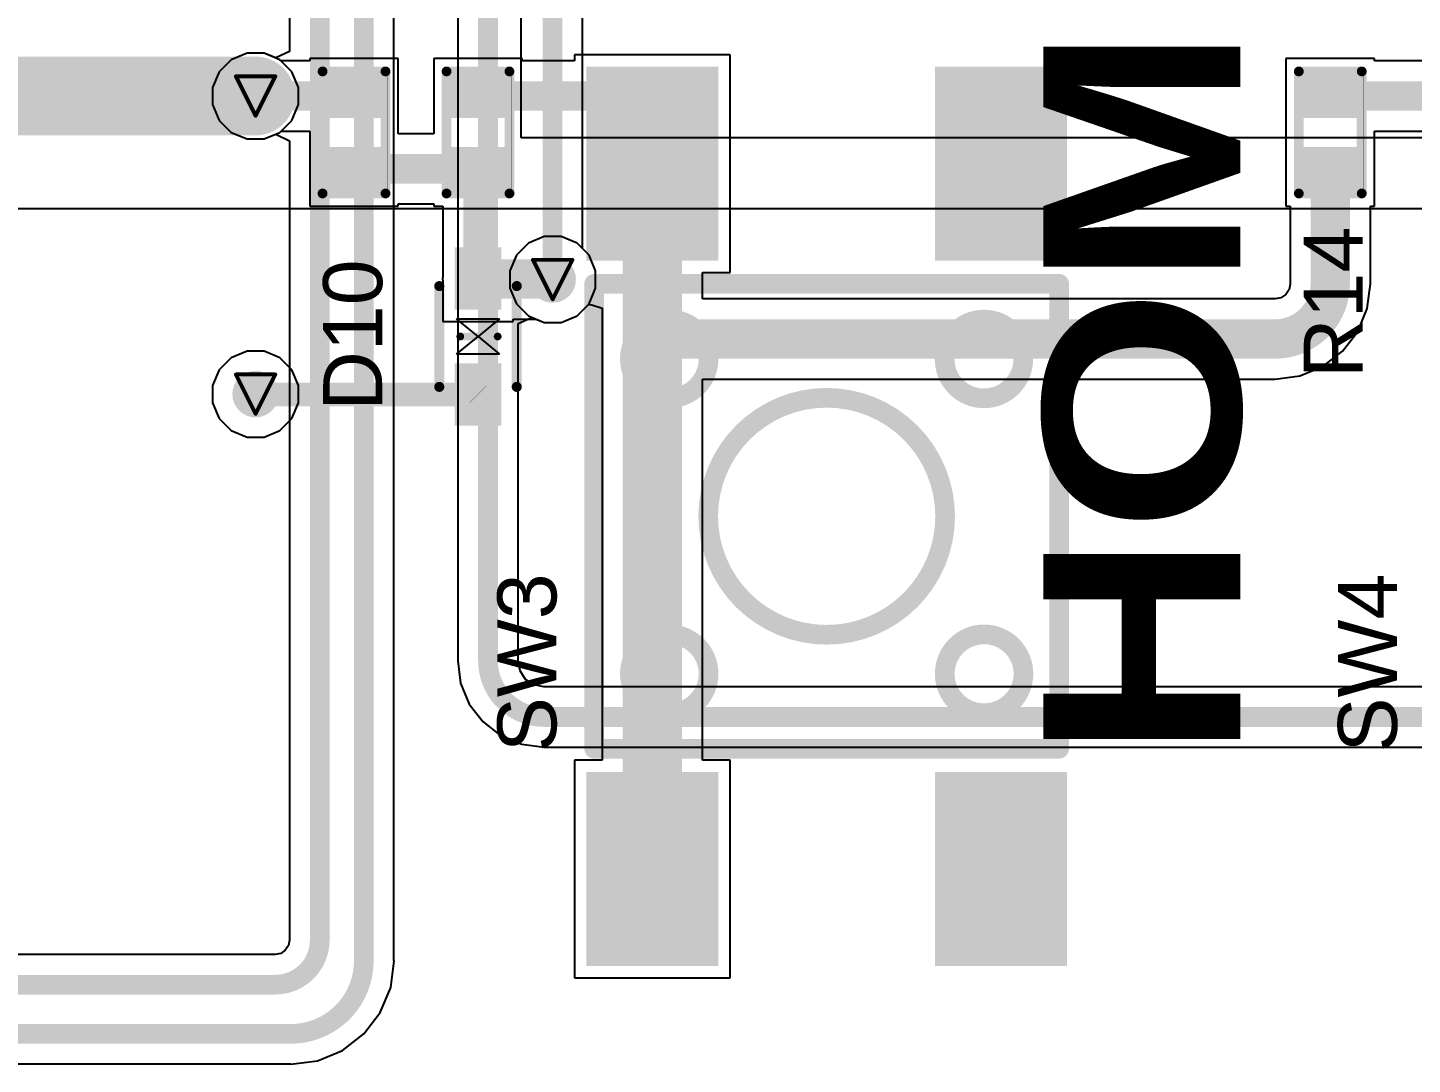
# Model space of a CAD drawing. Header units: inches. Extents: x 0 to 5359, y 0 to 5098.
# Drawn here: x 38.59 to 56.46, y 15.23 to 28.6 of the extents above; entities that cross this region are included whole.
import ezdxf

# ---------------------------------------------------------------- set-up
doc = ezdxf.new("R2010")
doc.units = ezdxf.units.IN
for name, color, linetype in [('Bottom Layer', 5, 'Continuous'), ('Drill Drawing', 1, 'Continuous'), ('Layer 1', 16, 'Continuous'), ('Layer 2', 76, 'Continuous'), ('Top Layer', 1, 'Continuous'), ('Top Overlay', 2, 'Continuous'), ('Top Paste', 8, 'Continuous'), ('Top Solder', 216, 'Continuous'), ('Via Holes', 16, 'Continuous')]:
    doc.layers.add(name, color=color, linetype=linetype)
doc.styles.add('Arial', font='', dxfattribs={"height": 0.2})
doc.styles.add('Arial Black_Bold', font='', dxfattribs={"height": 0.2})
doc.styles.get('Arial').set_extended_font_data('Arial')
doc.styles.get('Arial Black_Bold').set_extended_font_data('Arial Black', bold=True)

# ---------------------------------------------------------------- blocks, each defined once
blk = doc.blocks.new('TS_1002S_12026C_83')
at = {"layer": 'Top Layer'}
for points in [[(-5.7, 3), (-3.4, 3), (-3.4, 1.5), (-5.7, 1.5)], [(3.4, 3), (5.7, 3), (5.7, 1.5), (3.4, 1.5)], [(-5.7, -1.5), (-3.4, -1.5), (-3.4, -3), (-5.7, -3)], [(3.4, -1.5), (5.7, -1.5), (5.7, -3), (3.4, -3)]]:
    blk.add_hatch(color=1, dxfattribs=at).paths.add_polyline_path(points)
at = {"layer": 'Top Paste'}
for points in [[(-5.7, 3), (-3.4, 3), (-3.4, 1.5), (-5.7, 1.5)], [(3.4, 3), (5.7, 3), (5.7, 1.5), (3.4, 1.5)], [(-5.7, -1.5), (-3.4, -1.5), (-3.4, -3), (-5.7, -3)], [(3.4, -1.5), (5.7, -1.5), (5.7, -3), (3.4, -3)]]:
    blk.add_hatch(color=8, dxfattribs=at).paths.add_polyline_path(points)
at = {"layer": 'Top Solder'}
for points in [[(-5.801, 3.102), (-3.298, 3.102), (-3.298, 1.398), (-5.801, 1.398)], [(3.298, 3.101), (5.801, 3.101), (5.801, 1.398), (3.298, 1.398)], [(-5.801, -1.398), (-3.298, -1.398), (-3.298, -3.102), (-5.801, -3.102)], [(3.298, -1.398), (5.801, -1.398), (5.801, -3.102), (3.298, -3.102)]]:
    blk.add_hatch(color=216, dxfattribs=at).paths.add_polyline_path(points)
at = {"layer": 'Top Overlay'}
for points in [[(3, 3, 0.254, 0.254, 0), (-3, 3, 0.254, 0.254, 0)], [(-3, -3, 0.254, 0.254, 0), (-3, 3, 0.254, 0.254, 0)], [(3, -3, 0.254, 0.254, 0), (3, 3, 0.254, 0.254, 0)], [(3, -3, 0.254, 0.254, 0), (-3, -3, 0.254, 0.254, 0)]]:
    blk.add_lwpolyline(points, format="xyseb", dxfattribs=at)
for points in [[(-3.063, 3, 0.127, 0.127, 1), (-2.936, 3, 0.127, 0.127, 1)], [(-3.063, 3, 0.127, 0.127, 1), (-2.936, 3, 0.127, 0.127, 1)], [(2.936, 3, 0.127, 0.127, 1), (3.063, 3, 0.127, 0.127, 1)], [(2.936, 3, 0.127, 0.127, 1), (3.063, 3, 0.127, 0.127, 1)], [(-1.522, 2.03, 0.254, 0.254, 1), (-2.538, 2.03, 0.254, 0.254, 1)], [(2.54, 2.032, 0.254, 0.254, 1), (1.524, 2.032, 0.254, 0.254, 1)], [(-2.601, 2.03, 0.127, 0.127, 1), (-2.474, 2.03, 0.127, 0.127, 1)], [(-1.585, 2.03, 0.127, 0.127, 1), (-1.458, 2.03, 0.127, 0.127, 1)], [(1.46, 2.032, 0.127, 0.127, 1), (1.587, 2.032, 0.127, 0.127, 1)], [(2.476, 2.032, 0.127, 0.127, 1), (2.603, 2.032, 0.127, 0.127, 1)], [(1.529, 0, 0.254, 0.254, 1), (-1.529, 0, 0.254, 0.254, 1)], [(-1.593, 0, 0.127, 0.127, 1), (-1.466, 0, 0.127, 0.127, 1)], [(1.466, 0, 0.127, 0.127, 1), (1.593, 0, 0.127, 0.127, 1)], [(-1.524, -2.032, 0.254, 0.254, 1), (-2.54, -2.032, 0.254, 0.254, 1)], [(2.54, -2.032, 0.254, 0.254, 1), (1.524, -2.032, 0.254, 0.254, 1)], [(-2.603, -2.032, 0.127, 0.127, 1), (-2.477, -2.032, 0.127, 0.127, 1)], [(-1.587, -2.032, 0.127, 0.127, 1), (-1.46, -2.032, 0.127, 0.127, 1)], [(1.46, -2.032, 0.127, 0.127, 1), (1.587, -2.032, 0.127, 0.127, 1)], [(2.476, -2.032, 0.127, 0.127, 1), (2.603, -2.032, 0.127, 0.127, 1)], [(-3.063, -3, 0.127, 0.127, 1), (-2.936, -3, 0.127, 0.127, 1)], [(-3.063, -3, 0.127, 0.127, 1), (-2.936, -3, 0.127, 0.127, 1)], [(2.936, -3, 0.127, 0.127, 1), (3.063, -3, 0.127, 0.127, 1)], [(2.936, -3, 0.127, 0.127, 1), (3.063, -3, 0.127, 0.127, 1)]]:
    blk.add_lwpolyline(points, format="xyseb", close=True, dxfattribs=at)
blk = doc.blocks.new('R___0402_185')
at = {"layer": 'Top Layer'}
for points in [[(-0.699, -0.318), (-0.699, 0.318), (-0.241, 0.318), (-0.241, -0.318)], [(0.241, -0.318), (0.241, 0.318), (0.699, 0.318), (0.699, -0.318)]]:
    blk.add_hatch(color=1, dxfattribs=at).paths.add_polyline_path(points)
at = {"layer": 'Top Paste'}
for points in [[(-0.699, -0.318), (-0.699, 0.318), (-0.241, 0.318), (-0.241, -0.318)], [(0.241, -0.318), (0.241, 0.318), (0.699, 0.318), (0.699, -0.318)]]:
    blk.add_hatch(color=8, dxfattribs=at).paths.add_polyline_path(points)
at = {"layer": 'Top Solder'}
for points in [[(-0.754, -0.373), (-0.754, 0.373), (-0.186, 0.373), (-0.186, -0.373)], [(0.186, -0.373), (0.186, 0.373), (0.754, 0.373), (0.754, -0.373)]]:
    blk.add_hatch(color=216, dxfattribs=at).paths.add_polyline_path(points)
at = {"layer": 'Top Overlay'}
for points in [[(-0.787, 0.406, 0.127, 0.127, 0), (0.787, 0.406, 0.127, 0.127, 0)], [(-0.787, 0.406, 0.127, 0.127, 0), (-0.787, -0.406, 0.127, 0.127, 0)], [(0.787, 0.406, 0.127, 0.127, 0), (0.787, -0.406, 0.127, 0.127, 0)], [(-0.787, -0.406, 0.127, 0.127, 0), (0.787, -0.406, 0.127, 0.127, 0)], [(-0.813, -0.432, 0.00323, 0.00323, 0), (0.813, -0.432, 0.00323, 0.00323, 0)]]:
    blk.add_lwpolyline(points, format="xyseb", dxfattribs=at)
for points in [[(-0.819, 0.406, 0.0635, 0.0635, 1), (-0.756, 0.406, 0.0635, 0.0635, 1)], [(-0.819, 0.406, 0.0635, 0.0635, 1), (-0.756, 0.406, 0.0635, 0.0635, 1)], [(0.756, 0.406, 0.0635, 0.0635, 1), (0.819, 0.406, 0.0635, 0.0635, 1)], [(0.756, 0.406, 0.0635, 0.0635, 1), (0.819, 0.406, 0.0635, 0.0635, 1)], [(-0.819, -0.406, 0.0635, 0.0635, 1), (-0.756, -0.406, 0.0635, 0.0635, 1)], [(-0.819, -0.406, 0.0635, 0.0635, 1), (-0.756, -0.406, 0.0635, 0.0635, 1)], [(0.756, -0.406, 0.0635, 0.0635, 1), (0.819, -0.406, 0.0635, 0.0635, 1)], [(0.756, -0.406, 0.0635, 0.0635, 1), (0.819, -0.406, 0.0635, 0.0635, 1)], [(-0.814, -0.432, 0.00161, 0.00161, 1), (-0.812, -0.432, 0.00161, 0.00161, 1)], [(0.812, -0.432, 0.00161, 0.00161, 1), (0.814, -0.432, 0.00161, 0.00161, 1)]]:
    blk.add_lwpolyline(points, format="xyseb", close=True, dxfattribs=at)
blk = doc.blocks.new('R___0402_186')
at = {"layer": 'Top Layer'}
for points in [[(-0.699, -0.318), (-0.699, 0.318), (-0.241, 0.318), (-0.241, -0.318)], [(0.241, -0.318), (0.241, 0.318), (0.699, 0.318), (0.699, -0.318)]]:
    blk.add_hatch(color=1, dxfattribs=at).paths.add_polyline_path(points)
at = {"layer": 'Top Paste'}
for points in [[(-0.699, -0.318), (-0.699, 0.318), (-0.241, 0.318), (-0.241, -0.318)], [(0.241, -0.318), (0.241, 0.318), (0.699, 0.318), (0.699, -0.318)]]:
    blk.add_hatch(color=8, dxfattribs=at).paths.add_polyline_path(points)
at = {"layer": 'Top Solder'}
for points in [[(-0.754, -0.373), (-0.754, 0.373), (-0.186, 0.373), (-0.186, -0.373)], [(0.186, -0.373), (0.186, 0.373), (0.754, 0.373), (0.754, -0.373)]]:
    blk.add_hatch(color=216, dxfattribs=at).paths.add_polyline_path(points)
at = {"layer": 'Top Overlay'}
for points in [[(-0.787, 0.406, 0.127, 0.127, 0), (0.787, 0.406, 0.127, 0.127, 0)], [(-0.787, 0.406, 0.127, 0.127, 0), (-0.787, -0.406, 0.127, 0.127, 0)], [(0.787, 0.406, 0.127, 0.127, 0), (0.787, -0.406, 0.127, 0.127, 0)], [(-0.787, -0.406, 0.127, 0.127, 0), (0.787, -0.406, 0.127, 0.127, 0)], [(-0.813, -0.432, 0.00323, 0.00323, 0), (0.813, -0.432, 0.00323, 0.00323, 0)]]:
    blk.add_lwpolyline(points, format="xyseb", dxfattribs=at)
for points in [[(-0.819, 0.406, 0.0635, 0.0635, 1), (-0.756, 0.406, 0.0635, 0.0635, 1)], [(-0.819, 0.406, 0.0635, 0.0635, 1), (-0.756, 0.406, 0.0635, 0.0635, 1)], [(0.756, 0.406, 0.0635, 0.0635, 1), (0.819, 0.406, 0.0635, 0.0635, 1)], [(0.756, 0.406, 0.0635, 0.0635, 1), (0.819, 0.406, 0.0635, 0.0635, 1)], [(-0.819, -0.406, 0.0635, 0.0635, 1), (-0.756, -0.406, 0.0635, 0.0635, 1)], [(-0.819, -0.406, 0.0635, 0.0635, 1), (-0.756, -0.406, 0.0635, 0.0635, 1)], [(0.756, -0.406, 0.0635, 0.0635, 1), (0.819, -0.406, 0.0635, 0.0635, 1)], [(0.756, -0.406, 0.0635, 0.0635, 1), (0.819, -0.406, 0.0635, 0.0635, 1)], [(-0.814, -0.432, 0.00161, 0.00161, 1), (-0.812, -0.432, 0.00161, 0.00161, 1)], [(0.812, -0.432, 0.00161, 0.00161, 1), (0.814, -0.432, 0.00161, 0.00161, 1)]]:
    blk.add_lwpolyline(points, format="xyseb", close=True, dxfattribs=at)
blk = doc.blocks.new('R___0402_188')
at = {"layer": 'Top Layer'}
for points in [[(-0.699, -0.318), (-0.699, 0.318), (-0.241, 0.318), (-0.241, -0.318)], [(0.241, -0.318), (0.241, 0.318), (0.699, 0.318), (0.699, -0.318)]]:
    blk.add_hatch(color=1, dxfattribs=at).paths.add_polyline_path(points)
at = {"layer": 'Top Paste'}
for points in [[(-0.699, -0.318), (-0.699, 0.318), (-0.241, 0.318), (-0.241, -0.318)], [(0.241, -0.318), (0.241, 0.318), (0.699, 0.318), (0.699, -0.318)]]:
    blk.add_hatch(color=8, dxfattribs=at).paths.add_polyline_path(points)
at = {"layer": 'Top Solder'}
for points in [[(-0.754, -0.373), (-0.754, 0.373), (-0.186, 0.373), (-0.186, -0.373)], [(0.186, -0.373), (0.186, 0.373), (0.754, 0.373), (0.754, -0.373)]]:
    blk.add_hatch(color=216, dxfattribs=at).paths.add_polyline_path(points)
at = {"layer": 'Top Overlay'}
for points in [[(-0.787, 0.406, 0.127, 0.127, 0), (0.787, 0.406, 0.127, 0.127, 0)], [(-0.787, 0.406, 0.127, 0.127, 0), (-0.787, -0.406, 0.127, 0.127, 0)], [(0.787, 0.406, 0.127, 0.127, 0), (0.787, -0.406, 0.127, 0.127, 0)], [(-0.787, -0.406, 0.127, 0.127, 0), (0.787, -0.406, 0.127, 0.127, 0)], [(-0.813, -0.432, 0.00323, 0.00323, 0), (0.813, -0.432, 0.00323, 0.00323, 0)]]:
    blk.add_lwpolyline(points, format="xyseb", dxfattribs=at)
for points in [[(-0.819, 0.406, 0.0635, 0.0635, 1), (-0.756, 0.406, 0.0635, 0.0635, 1)], [(-0.819, 0.406, 0.0635, 0.0635, 1), (-0.756, 0.406, 0.0635, 0.0635, 1)], [(0.756, 0.406, 0.0635, 0.0635, 1), (0.819, 0.406, 0.0635, 0.0635, 1)], [(0.756, 0.406, 0.0635, 0.0635, 1), (0.819, 0.406, 0.0635, 0.0635, 1)], [(-0.819, -0.406, 0.0635, 0.0635, 1), (-0.756, -0.406, 0.0635, 0.0635, 1)], [(-0.819, -0.406, 0.0635, 0.0635, 1), (-0.756, -0.406, 0.0635, 0.0635, 1)], [(0.756, -0.406, 0.0635, 0.0635, 1), (0.819, -0.406, 0.0635, 0.0635, 1)], [(0.756, -0.406, 0.0635, 0.0635, 1), (0.819, -0.406, 0.0635, 0.0635, 1)], [(-0.814, -0.432, 0.00161, 0.00161, 1), (-0.812, -0.432, 0.00161, 0.00161, 1)], [(0.812, -0.432, 0.00161, 0.00161, 1), (0.814, -0.432, 0.00161, 0.00161, 1)]]:
    blk.add_lwpolyline(points, format="xyseb", close=True, dxfattribs=at)
blk = doc.blocks.new('SOD_523__B__D____________233')
at = {"layer": 'Top Layer'}
for points in [[(-1.05, 0.2), (-0.45, 0.2), (-0.45, -0.2), (-1.05, -0.2)], [(1.05, -0.2), (0.45, -0.2), (0.45, 0.2), (1.05, 0.2)]]:
    blk.add_hatch(color=1, dxfattribs=at).paths.add_polyline_path(points)
at = {"layer": 'Top Paste'}
for points in [[(-1.05, 0.2), (-0.45, 0.2), (-0.45, -0.2), (-1.05, -0.2)], [(1.05, -0.2), (0.45, -0.2), (0.45, 0.2), (1.05, 0.2)]]:
    blk.add_hatch(color=8, dxfattribs=at).paths.add_polyline_path(points)
at = {"layer": 'Top Solder'}
for points in [[(-1.152, 0.302), (-0.348, 0.302), (-0.348, -0.302), (-1.152, -0.302)], [(1.152, -0.302), (0.348, -0.302), (0.348, 0.302), (1.152, 0.302)]]:
    blk.add_hatch(color=216, dxfattribs=at).paths.add_polyline_path(points)
at = {"layer": 'Top Overlay'}
for p, q in [((-0.229, -0.279), (-0.229, 0.279)), ((-0.229, 0.279), (0, 0)), ((0, 0), (0.229, 0.279)), ((0.229, 0.279), (0.229, -0.279)), ((0, 0), (-0.229, -0.279)), ((0, 0), (0, 0)), ((0.229, -0.279), (0, 0)), ((0, 0), (0, 0))]:
    blk.add_line(p, q, dxfattribs=at)
for points in [[(-0.65, 0.5, 0.13, 0.13, 0), (0.65, 0.5, 0.13, 0.13, 0)], [(0, 0.229, 0.1, 0.1, 0), (0, -0.254, 0.1, 0.1, 0)], [(-0.65, -0.5, 0.13, 0.13, 0), (0.65, -0.5, 0.13, 0.13, 0)]]:
    blk.add_lwpolyline(points, format="xyseb", dxfattribs=at)
for points in [[(-0.683, 0.5, 0.065, 0.065, 1), (-0.618, 0.5, 0.065, 0.065, 1)], [(0.618, 0.5, 0.065, 0.065, 1), (0.683, 0.5, 0.065, 0.065, 1)], [(-0.025, 0.229, 0.05, 0.05, 1), (0.025, 0.229, 0.05, 0.05, 1)], [(-0.025, -0.254, 0.05, 0.05, 1), (0.025, -0.254, 0.05, 0.05, 1)], [(-0.683, -0.5, 0.065, 0.065, 1), (-0.618, -0.5, 0.065, 0.065, 1)], [(0.618, -0.5, 0.065, 0.065, 1), (0.683, -0.5, 0.065, 0.065, 1)]]:
    blk.add_lwpolyline(points, format="xyseb", close=True, dxfattribs=at)

msp = doc.modelspace()

# ---------------------------------------------------------------- hatches: boundary and pattern name
at = {"layer": 'Bottom Layer'}
h = msp.add_hatch(color=5, dxfattribs=at)
edge = h.paths.add_edge_path()
edge.add_arc((41.529, 27.723), 0.3, 0, 360)
h = msp.add_hatch(color=5, dxfattribs=at)
edge = h.paths.add_edge_path()
edge.add_arc((45.364, 25.355), 0.3, 0, 360)
h = msp.add_hatch(color=5, dxfattribs=at)
edge = h.paths.add_edge_path()
edge.add_arc((41.529, 23.876), 0.3, 0, 360)
at = {"layer": 'Layer 1'}
h = msp.add_hatch(color=16, dxfattribs=at)
edge = h.paths.add_edge_path()
edge.add_arc((41.529, 27.723), 0.3, 0, 360)
h = msp.add_hatch(color=16, dxfattribs=at)
edge = h.paths.add_edge_path()
edge.add_arc((45.364, 25.355), 0.3, 0, 360)
h = msp.add_hatch(color=16, dxfattribs=at)
edge = h.paths.add_edge_path()
edge.add_arc((41.529, 23.876), 0.3, 0, 360)
at = {"layer": 'Layer 2'}
h = msp.add_hatch(color=76, dxfattribs=at)
edge = h.paths.add_edge_path()
edge.add_arc((41.529, 27.723), 0.3, 0, 360)
h = msp.add_hatch(color=76, dxfattribs=at)
edge = h.paths.add_edge_path()
edge.add_arc((45.364, 25.355), 0.3, 0, 360)
h = msp.add_hatch(color=76, dxfattribs=at)
edge = h.paths.add_edge_path()
edge.add_arc((41.529, 23.876), 0.3, 0, 360)
at = {"layer": 'Top Layer'}
h = msp.add_hatch(color=1, dxfattribs=at)
edge = h.paths.add_edge_path()
edge.add_arc((41.529, 27.723), 0.3, 0, 360)
h = msp.add_hatch(color=1, dxfattribs=at)
edge = h.paths.add_edge_path()
edge.add_arc((45.364, 25.355), 0.3, 0, 360)
h = msp.add_hatch(color=1, dxfattribs=at)
edge = h.paths.add_edge_path()
edge.add_arc((41.529, 23.876), 0.3, 0, 360)
at = {"layer": 'Via Holes'}
h = msp.add_hatch(color=7, dxfattribs=at)
edge = h.paths.add_edge_path()
edge.add_arc((41.529, 27.723), 0.15, 0, 360)
h = msp.add_hatch(color=7, dxfattribs=at)
edge = h.paths.add_edge_path()
edge.add_arc((45.364, 25.355), 0.15, 0, 360)
h = msp.add_hatch(color=7, dxfattribs=at)
edge = h.paths.add_edge_path()
edge.add_arc((41.529, 23.876), 0.15, 0, 360)

# ---------------------------------------------------------------- linework, layer by layer
at = {"layer": 'Bottom Layer'}
for p, q in [((41.968, 53.02), (41.968, 28.299)), ((44.14, 51.889), (44.14, 20.435)), ((43.314, 16.564), (43.314, 51.778)), ((45.749, 25.754), (45.749, 40.804)), ((41.419, 28.277), (41.215, 28.192)), ((41.639, 28.277), (41.419, 28.277)), ((41.791, 28.214), (41.639, 28.277)), ((41.968, 28.299), (41.791, 28.214)), ((41.215, 28.192), (41.06, 28.037)), ((41.06, 28.037), (40.975, 27.833)), ((40.975, 27.833), (40.975, 27.613)), ((40.975, 27.613), (41.06, 27.409)), ((41.06, 27.409), (41.215, 27.253)), ((41.215, 27.253), (41.419, 27.169)), ((41.419, 27.169), (41.639, 27.169)), ((41.639, 27.169), (41.791, 27.231)), ((41.791, 27.231), (41.968, 27.146)), ((41.968, 27.146), (41.968, 16.83)), ((45.834, 25.669), (45.749, 25.754)), ((45.918, 25.466), (45.834, 25.669)), ((45.918, 25.245), (45.918, 25.466)), ((45.834, 25.042), (45.918, 25.245)), ((45.678, 24.886), (45.834, 25.042)), ((44.917, 24.786), (45.095, 24.867)), ((45.095, 24.867), (45.254, 24.801)), ((45.474, 24.801), (45.678, 24.886)), ((44.917, 20.435), (44.917, 24.786)), ((45.254, 24.801), (45.474, 24.801)), ((44.14, 20.435), (44.138, 20.435)), ((44.138, 20.435), (44.176, 20.146)), ((44.917, 20.432), (44.917, 20.435)), ((44.942, 20.306), (44.917, 20.432)), ((45.015, 20.196), (44.942, 20.306)), ((45.124, 20.123), (45.015, 20.196)), ((44.176, 20.146), (44.288, 19.877)), ((45.25, 20.098), (45.124, 20.123)), ((45.253, 20.099), (45.25, 20.098)), ((85.88, 20.099), (45.253, 20.099)), ((44.288, 19.877), (44.465, 19.646)), ((44.465, 19.646), (44.696, 19.469)), ((44.696, 19.469), (44.965, 19.358)), ((44.965, 19.358), (45.253, 19.32)), ((45.253, 19.32), (45.253, 19.322)), ((45.253, 19.322), (85.868, 19.322)), ((41.967, 16.83), (41.953, 16.76)), ((41.968, 16.83), (41.967, 16.83)), ((41.783, 16.644), (35.304, 16.644)), ((41.853, 16.66), (41.783, 16.646)), ((41.783, 16.646), (41.783, 16.644)), ((41.913, 16.7), (41.853, 16.66)), ((41.953, 16.76), (41.913, 16.7)), ((43.273, 16.219), (43.318, 16.564)), ((43.318, 16.564), (43.314, 16.564)), ((43.139, 15.896), (43.273, 16.219)), ((42.927, 15.62), (43.139, 15.896)), ((42.651, 15.408), (42.927, 15.62)), ((42.328, 15.274), (42.651, 15.408)), ((36.061, 15.233), (41.983, 15.233)), ((41.983, 15.229), (42.328, 15.274)), ((41.983, 15.233), (41.983, 15.229))]:
    msp.add_line(p, q, dxfattribs=at)
for points in [[(45.361, 25.362, 0.254, 0.254, 0), (45.361, 56.273, 0.254, 0.254, 0)], [(44.529, 53.921, 0.254, 0.254, 0), (44.529, 20.435, 0.254, 0.254, 0)], [(42.926, 16.564, 0.254, 0.254, 0), (42.926, 53.53, 0.254, 0.254, 0)], [(42.357, 16.83, 0.254, 0.254, 0), (42.357, 53.022, 0.254, 0.254, 0)], [(45.253, 19.71, 0.254, 0.254, -0.414214), (44.529, 20.435, 0.254, 0.254, 0)], [(45.253, 19.71, 0.254, 0.254, 0), (86.263, 19.71, 0.254, 0.254, 0)], [(42.357, 16.83, 0.254, 0.254, -0.414214), (41.783, 16.256, 0.254, 0.254, 0)], [(42.926, 16.564, 0.254, 0.254, -0.414214), (41.983, 15.621, 0.254, 0.254, 0)], [(35.304, 16.256, 0.254, 0.254, 0), (41.783, 16.256, 0.254, 0.254, 0)], [(35.666, 15.621, 0.254, 0.254, 0), (41.983, 15.621, 0.254, 0.254, 0)]]:
    msp.add_lwpolyline(points, format="xyseb", dxfattribs=at)
for points in [[(45.297, 25.362, 0.127, 0.127, 1), (45.424, 25.362, 0.127, 0.127, 1)], [(44.465, 20.435, 0.127, 0.127, 1), (44.592, 20.435, 0.127, 0.127, 1)], [(44.465, 20.435, 0.127, 0.127, 1), (44.592, 20.435, 0.127, 0.127, 1)], [(45.19, 19.71, 0.127, 0.127, 1), (45.317, 19.71, 0.127, 0.127, 1)], [(45.19, 19.71, 0.127, 0.127, 1), (45.317, 19.71, 0.127, 0.127, 1)], [(42.293, 16.83, 0.127, 0.127, 1), (42.42, 16.83, 0.127, 0.127, 1)], [(42.293, 16.83, 0.127, 0.127, 1), (42.42, 16.83, 0.127, 0.127, 1)], [(42.862, 16.564, 0.127, 0.127, 1), (42.989, 16.564, 0.127, 0.127, 1)], [(42.862, 16.564, 0.127, 0.127, 1), (42.989, 16.564, 0.127, 0.127, 1)], [(41.719, 16.256, 0.127, 0.127, 1), (41.846, 16.256, 0.127, 0.127, 1)], [(41.719, 16.256, 0.127, 0.127, 1), (41.846, 16.256, 0.127, 0.127, 1)], [(41.919, 15.621, 0.127, 0.127, 1), (42.046, 15.621, 0.127, 0.127, 1)], [(41.919, 15.621, 0.127, 0.127, 1), (42.046, 15.621, 0.127, 0.127, 1)]]:
    msp.add_lwpolyline(points, format="xyseb", close=True, dxfattribs=at)
at = {"layer": 'Drill Drawing'}
for points in [[(41.275, 27.977, 0.0508, 0.0508, 0), (41.783, 27.977, 0.0508, 0.0508, 0)], [(41.275, 27.977, 0.0508, 0.0508, 0), (41.529, 27.469, 0.0508, 0.0508, 0)], [(41.529, 27.469, 0.0508, 0.0508, 0), (41.783, 27.977, 0.0508, 0.0508, 0)], [(45.11, 25.609, 0.0508, 0.0508, 0), (45.618, 25.609, 0.0508, 0.0508, 0)], [(45.11, 25.609, 0.0508, 0.0508, 0), (45.364, 25.101, 0.0508, 0.0508, 0)], [(45.364, 25.101, 0.0508, 0.0508, 0), (45.618, 25.609, 0.0508, 0.0508, 0)], [(41.275, 24.13, 0.0508, 0.0508, 0), (41.783, 24.13, 0.0508, 0.0508, 0)], [(41.275, 24.13, 0.0508, 0.0508, 0), (41.529, 23.622, 0.0508, 0.0508, 0)], [(41.529, 23.622, 0.0508, 0.0508, 0), (41.783, 24.13, 0.0508, 0.0508, 0)]]:
    msp.add_lwpolyline(points, format="xyseb", dxfattribs=at)
for points in [[(41.263, 27.977, 0.0254, 0.0254, 1), (41.288, 27.977, 0.0254, 0.0254, 1)], [(41.263, 27.977, 0.0254, 0.0254, 1), (41.288, 27.977, 0.0254, 0.0254, 1)], [(41.771, 27.977, 0.0254, 0.0254, 1), (41.796, 27.977, 0.0254, 0.0254, 1)], [(41.771, 27.977, 0.0254, 0.0254, 1), (41.796, 27.977, 0.0254, 0.0254, 1)], [(41.517, 27.469, 0.0254, 0.0254, 1), (41.542, 27.469, 0.0254, 0.0254, 1)], [(41.517, 27.469, 0.0254, 0.0254, 1), (41.542, 27.469, 0.0254, 0.0254, 1)], [(45.097, 25.609, 0.0254, 0.0254, 1), (45.123, 25.609, 0.0254, 0.0254, 1)], [(45.097, 25.609, 0.0254, 0.0254, 1), (45.123, 25.609, 0.0254, 0.0254, 1)], [(45.605, 25.609, 0.0254, 0.0254, 1), (45.631, 25.609, 0.0254, 0.0254, 1)], [(45.605, 25.609, 0.0254, 0.0254, 1), (45.631, 25.609, 0.0254, 0.0254, 1)], [(45.351, 25.101, 0.0254, 0.0254, 1), (45.377, 25.101, 0.0254, 0.0254, 1)], [(45.351, 25.101, 0.0254, 0.0254, 1), (45.377, 25.101, 0.0254, 0.0254, 1)], [(41.263, 24.13, 0.0254, 0.0254, 1), (41.288, 24.13, 0.0254, 0.0254, 1)], [(41.263, 24.13, 0.0254, 0.0254, 1), (41.288, 24.13, 0.0254, 0.0254, 1)], [(41.771, 24.13, 0.0254, 0.0254, 1), (41.796, 24.13, 0.0254, 0.0254, 1)], [(41.771, 24.13, 0.0254, 0.0254, 1), (41.796, 24.13, 0.0254, 0.0254, 1)], [(41.517, 23.622, 0.0254, 0.0254, 1), (41.542, 23.622, 0.0254, 0.0254, 1)], [(41.517, 23.622, 0.0254, 0.0254, 1), (41.542, 23.622, 0.0254, 0.0254, 1)]]:
    msp.add_lwpolyline(points, format="xyseb", close=True, dxfattribs=at)
at = {"layer": 'Layer 1'}
for p, q in [((41.419, 28.277), (41.215, 28.192)), ((41.639, 28.277), (41.419, 28.277)), ((41.843, 28.192), (41.639, 28.277)), ((41.215, 28.192), (41.06, 28.037)), ((41.999, 28.037), (41.843, 28.192)), ((41.06, 28.037), (40.975, 27.833)), ((42.083, 27.833), (41.999, 28.037)), ((40.975, 27.833), (40.975, 27.613)), ((42.083, 27.613), (42.083, 27.833)), ((40.975, 27.613), (41.06, 27.409)), ((41.999, 27.409), (42.083, 27.613)), ((41.06, 27.409), (41.215, 27.253)), ((41.843, 27.253), (41.999, 27.409)), ((41.215, 27.253), (41.419, 27.169)), ((41.419, 27.169), (41.639, 27.169)), ((41.639, 27.169), (41.843, 27.253)), ((45.05, 25.825), (44.895, 25.669)), ((45.254, 25.909), (45.05, 25.825)), ((45.474, 25.909), (45.254, 25.909)), ((45.678, 25.825), (45.474, 25.909)), ((45.834, 25.669), (45.678, 25.825)), ((44.895, 25.669), (44.81, 25.466)), ((45.918, 25.466), (45.834, 25.669)), ((44.81, 25.466), (44.81, 25.245)), ((45.918, 25.245), (45.918, 25.466)), ((44.81, 25.245), (44.895, 25.042)), ((45.834, 25.042), (45.918, 25.245)), ((44.895, 25.042), (45.05, 24.886)), ((45.678, 24.886), (45.834, 25.042)), ((45.05, 24.886), (45.254, 24.801)), ((45.474, 24.801), (45.678, 24.886)), ((45.254, 24.801), (45.474, 24.801))]:
    msp.add_line(p, q, dxfattribs=at)
at = {"layer": 'Layer 2'}
for p, q in [((44.958, 27.184), (44.958, 39.243)), ((88.017, 27.184), (44.958, 27.184)), ((27.639, 26.27), (88.628, 26.27)), ((45.05, 25.825), (44.895, 25.669)), ((45.254, 25.909), (45.05, 25.825)), ((45.474, 25.909), (45.254, 25.909)), ((45.678, 25.825), (45.474, 25.909)), ((45.834, 25.669), (45.678, 25.825)), ((44.895, 25.669), (44.81, 25.466)), ((45.918, 25.466), (45.834, 25.669)), ((44.81, 25.466), (44.81, 25.245)), ((45.918, 25.245), (45.918, 25.466)), ((44.81, 25.245), (44.895, 25.042)), ((45.834, 25.042), (45.918, 25.245)), ((44.895, 25.042), (45.05, 24.886)), ((45.678, 24.886), (45.834, 25.042)), ((45.05, 24.886), (45.254, 24.801)), ((45.474, 24.801), (45.678, 24.886)), ((45.254, 24.801), (45.474, 24.801)), ((41.215, 24.346), (41.06, 24.19)), ((41.419, 24.43), (41.215, 24.346)), ((41.639, 24.43), (41.419, 24.43)), ((41.843, 24.346), (41.639, 24.43)), ((41.999, 24.19), (41.843, 24.346)), ((41.06, 24.19), (40.975, 23.986)), ((42.083, 23.986), (41.999, 24.19)), ((40.975, 23.986), (40.975, 23.766)), ((42.083, 23.766), (42.083, 23.986)), ((40.975, 23.766), (41.06, 23.562)), ((41.999, 23.562), (42.083, 23.766)), ((41.06, 23.562), (41.215, 23.406)), ((41.843, 23.406), (41.999, 23.562)), ((41.215, 23.406), (41.419, 23.322)), ((41.419, 23.322), (41.639, 23.322)), ((41.639, 23.322), (41.843, 23.406))]:
    msp.add_line(p, q, dxfattribs=at)
msp.add_lwpolyline([(28.041, 27.723, 1.016, 1.016, 0), (41.529, 27.723, 1.016, 1.016, 0)], format="xyseb", dxfattribs=at)
msp.add_lwpolyline([(41.275, 27.723, 0.508, 0.508, 1), (41.783, 27.723, 0.508, 0.508, 1)], format="xyseb", close=True, dxfattribs=at)
at = {"layer": 'Top Layer'}
for p, q in [((41.419, 28.277), (41.215, 28.192)), ((41.639, 28.277), (41.419, 28.277)), ((41.843, 28.192), (41.639, 28.277)), ((47.654, 28.254), (45.646, 28.254)), ((45.646, 28.254), (45.646, 28.176)), ((47.654, 25.446), (47.654, 28.254)), ((41.215, 28.192), (41.06, 28.037)), ((41.86, 28.176), (41.843, 28.192)), ((42.228, 28.176), (41.86, 28.176)), ((43.371, 28.205), (42.228, 28.205)), ((42.228, 28.205), (42.228, 28.176)), ((43.371, 27.236), (43.371, 28.205)), ((44.971, 28.205), (43.828, 28.205)), ((43.828, 28.205), (43.828, 27.236)), ((44.971, 28.176), (44.971, 28.205)), ((45.646, 28.176), (44.971, 28.176)), ((55.971, 28.205), (54.828, 28.205)), ((54.828, 28.205), (54.828, 27.24)), ((55.971, 28.176), (55.971, 28.205)), ((56.646, 28.176), (55.971, 28.176)), ((41.06, 28.037), (40.975, 27.833)), ((40.975, 27.833), (40.975, 27.613)), ((40.975, 27.613), (41.06, 27.409)), ((41.06, 27.409), (41.215, 27.253)), ((41.215, 27.253), (41.419, 27.169)), ((41.419, 27.169), (41.639, 27.169)), ((41.639, 27.169), (41.843, 27.253)), ((41.843, 27.253), (41.86, 27.27)), ((41.86, 27.27), (42.228, 27.27)), ((42.228, 27.27), (42.228, 26.3)), ((43.828, 27.236), (43.371, 27.236)), ((54.828, 27.24), (54.828, 26.3)), ((55.971, 26.3), (55.971, 27.27)), ((55.971, 27.27), (56.646, 27.27)), ((42.228, 26.3), (43.371, 26.3)), ((43.371, 26.3), (43.371, 26.33)), ((43.371, 26.33), (43.828, 26.33)), ((43.828, 26.33), (43.828, 26.3)), ((43.828, 26.3), (43.947, 26.3)), ((43.947, 26.3), (43.947, 25.923)), ((54.828, 26.3), (54.882, 26.3)), ((54.882, 26.3), (54.882, 25.3)), ((55.918, 25.3), (55.918, 26.3)), ((55.918, 26.3), (55.971, 26.3)), ((43.947, 25.923), (43.946, 25.923)), ((43.946, 25.923), (43.946, 25.393)), ((43.946, 25.393), (43.94, 25.362)), ((47.297, 25.105), (47.297, 25.446)), ((47.297, 25.446), (47.654, 25.446)), ((43.94, 25.362), (43.946, 25.332)), ((43.946, 25.332), (43.946, 24.815)), ((54.868, 25.225), (54.826, 25.161)), ((54.883, 25.297), (54.868, 25.225)), ((54.882, 25.3), (54.883, 25.297)), ((55.877, 24.981), (55.918, 25.3)), ((55.918, 25.3), (55.918, 25.3)), ((45.678, 24.886), (45.825, 25.032)), ((45.825, 25.032), (45.871, 25.029)), ((45.871, 25.029), (46.002, 24.984)), ((54.687, 25.105), (47.297, 25.105)), ((54.69, 25.105), (54.687, 25.105)), ((54.762, 25.119), (54.69, 25.105)), ((54.826, 25.161), (54.762, 25.119)), ((44.854, 24.815), (44.854, 24.845)), ((44.854, 24.845), (45.15, 24.845)), ((45.15, 24.845), (45.254, 24.801)), ((45.474, 24.801), (45.678, 24.886)), ((46.002, 24.984), (46.002, 19.154)), ((55.754, 24.684), (55.877, 24.981)), ((43.946, 24.815), (44.854, 24.815)), ((45.254, 24.801), (45.474, 24.801)), ((55.558, 24.429), (55.754, 24.684)), ((55.303, 24.234), (55.558, 24.429)), ((55.006, 24.111), (55.303, 24.234)), ((47.297, 19.154), (47.297, 24.069)), ((47.297, 24.069), (54.687, 24.069)), ((54.687, 24.069), (55.006, 24.111)), ((54.687, 24.069), (54.687, 24.069)), ((46.002, 19.154), (45.646, 19.154)), ((45.646, 19.154), (45.646, 16.346)), ((47.654, 19.154), (47.297, 19.154)), ((47.654, 16.346), (47.654, 19.154)), ((45.646, 16.346), (47.654, 16.346))]:
    msp.add_line(p, q, dxfattribs=at)
for points in [[(41.529, 27.723, 0.381, 0.381, 0), (42.8, 27.723, 0.381, 0.381, 0)], [(44.4, 27.723, 0.381, 0.381, 0), (46.09, 27.723, 0.381, 0.381, 0)], [(46.09, 27.723, 0.381, 0.381, 0), (46.65, 26.85, 0.381, 0.381, 0)], [(55.4, 27.723, 0.381, 0.381, 0), (57.09, 27.723, 0.381, 0.381, 0)], [(46.65, 25.069, 0.762, 0.762, 0), (46.65, 26.85, 0.762, 0.762, 0)], [(42.8, 26.783, 0.381, 0.381, 0), (44.4, 26.783, 0.381, 0.381, 0)], [(44.4, 25.369, 0.381, 0.381, 0), (44.4, 26.783, 0.381, 0.381, 0)], [(55.4, 25.3, 0.508, 0.508, 0), (55.4, 26.716, 0.508, 0.508, 0)], [(44.458, 25.362, 0.508, 0.508, 0), (45.357, 25.362, 0.508, 0.508, 0)], [(45.357, 25.362, 0.508, 0.508, 0), (45.358, 25.361, 0.508, 0.508, 0)], [(46.65, 17.75, 0.762, 0.762, 0), (46.65, 25.069, 0.762, 0.762, 0)], [(55.4, 25.3, 0.508, 0.508, -0.414214), (54.687, 24.587, 0.508, 0.508, 0)], [(46.719, 25.001, 0.254, 0.254, -0.414214), (46.65, 25.069, 0.254, 0.254, 0)], [(46.608, 24.587, 0.508, 0.508, 0), (54.687, 24.587, 0.508, 0.508, 0)], [(41.529, 23.873, 0.305, 0.305, 0), (44.397, 23.873, 0.305, 0.305, 0)], [(44.397, 23.873, 0.305, 0.305, 0), (44.4, 23.87, 0.305, 0.305, 0)]]:
    msp.add_lwpolyline(points, format="xyseb", dxfattribs=at)
for points in [[(41.434, 27.723, 0.191, 0.191, 1), (41.625, 27.723, 0.191, 0.191, 1)], [(42.705, 27.723, 0.191, 0.191, 1), (42.895, 27.723, 0.191, 0.191, 1)], [(44.305, 27.723, 0.191, 0.191, 1), (44.495, 27.723, 0.191, 0.191, 1)], [(45.995, 27.723, 0.191, 0.191, 1), (46.186, 27.723, 0.191, 0.191, 1)], [(45.995, 27.723, 0.191, 0.191, 1), (46.186, 27.723, 0.191, 0.191, 1)], [(55.305, 27.723, 0.191, 0.191, 1), (55.495, 27.723, 0.191, 0.191, 1)], [(46.459, 26.85, 0.381, 0.381, 1), (46.84, 26.85, 0.381, 0.381, 1)], [(46.555, 26.85, 0.191, 0.191, 1), (46.745, 26.85, 0.191, 0.191, 1)], [(42.705, 26.783, 0.191, 0.191, 1), (42.895, 26.783, 0.191, 0.191, 1)], [(44.305, 26.783, 0.191, 0.191, 1), (44.495, 26.783, 0.191, 0.191, 1)], [(44.305, 26.783, 0.191, 0.191, 1), (44.495, 26.783, 0.191, 0.191, 1)], [(55.273, 26.716, 0.254, 0.254, 1), (55.527, 26.716, 0.254, 0.254, 1)], [(44.331, 25.362, 0.254, 0.254, 1), (44.585, 25.362, 0.254, 0.254, 1)], [(44.305, 25.369, 0.191, 0.191, 1), (44.495, 25.369, 0.191, 0.191, 1)], [(45.23, 25.362, 0.254, 0.254, 1), (45.484, 25.362, 0.254, 0.254, 1)], [(45.23, 25.362, 0.254, 0.254, 1), (45.484, 25.362, 0.254, 0.254, 1)], [(45.231, 25.361, 0.254, 0.254, 1), (45.485, 25.361, 0.254, 0.254, 1)], [(46.459, 25.069, 0.381, 0.381, 1), (46.84, 25.069, 0.381, 0.381, 1)], [(46.459, 25.069, 0.381, 0.381, 1), (46.84, 25.069, 0.381, 0.381, 1)], [(55.273, 25.3, 0.254, 0.254, 1), (55.527, 25.3, 0.254, 0.254, 1)], [(55.273, 25.3, 0.254, 0.254, 1), (55.527, 25.3, 0.254, 0.254, 1)], [(46.586, 25.069, 0.127, 0.127, 1), (46.713, 25.069, 0.127, 0.127, 1)], [(46.655, 25.001, 0.127, 0.127, 1), (46.782, 25.001, 0.127, 0.127, 1)], [(46.481, 24.587, 0.254, 0.254, 1), (46.735, 24.587, 0.254, 0.254, 1)], [(54.56, 24.587, 0.254, 0.254, 1), (54.814, 24.587, 0.254, 0.254, 1)], [(54.56, 24.587, 0.254, 0.254, 1), (54.814, 24.587, 0.254, 0.254, 1)], [(41.453, 23.873, 0.152, 0.152, 1), (41.605, 23.873, 0.152, 0.152, 1)], [(44.321, 23.873, 0.152, 0.152, 1), (44.473, 23.873, 0.152, 0.152, 1)], [(44.321, 23.873, 0.152, 0.152, 1), (44.473, 23.873, 0.152, 0.152, 1)], [(44.324, 23.87, 0.152, 0.152, 1), (44.476, 23.87, 0.152, 0.152, 1)], [(46.459, 17.75, 0.381, 0.381, 1), (46.84, 17.75, 0.381, 0.381, 1)]]:
    msp.add_lwpolyline(points, format="xyseb", close=True, dxfattribs=at)

# ---------------------------------------------------------------- block references
for name, p, rotation in [('R___0402_188', (42.8, 27.253), 90), ('R___0402_186', (44.4, 27.253), 90), ('TS_1002S_12026C_83', (48.9, 22.3), 270), ('R___0402_185', (55.4, 27.253), 90), ('SOD_523__B__D____________233', (44.4, 24.62), 90)]:
    msp.add_blockref(name, p, dxfattribs=dict(rotation=rotation))

# ---------------------------------------------------------------- texts
at = {"layer": 'Top Overlay'}
for s, height, style, p in [('HOME', 2.54, 'Arial Black_Bold', (54.238, 19.156)), ('R14', 0.762, 'Arial', (55.82, 24.085)), ('D10', 0.762, 'Arial', (43.163, 23.662)), ('SW3', 0.762, 'Arial', (45.412, 19.257)), ('SW4', 0.762, 'Arial', (56.261, 19.252))]:
    msp.add_text(s, height=height, rotation=90, dxfattribs=dict(at, style=style)).set_placement(p)

doc.saveas('drawing.dxf')
